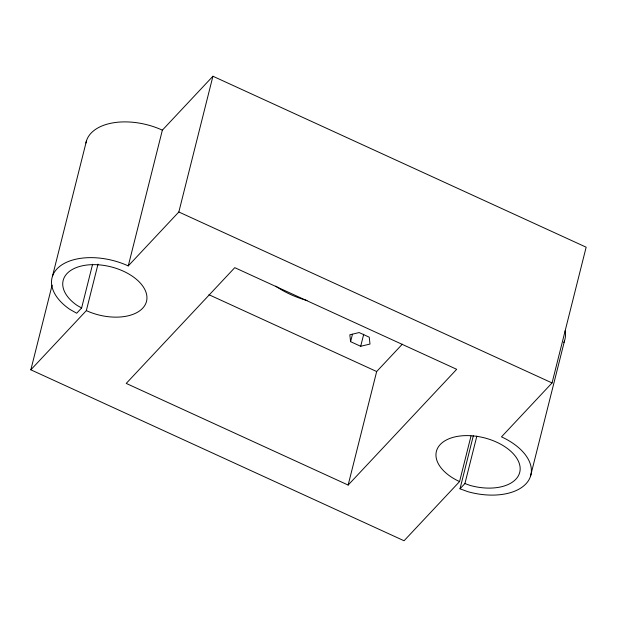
<?xml version="1.0" encoding="UTF-8"?>
<svg xmlns="http://www.w3.org/2000/svg" width="617" height="617" viewBox="0 0 617 617"><rect width="100%" height="100%" fill="white"/><g stroke="black" fill="none" stroke-linecap="round" stroke-linejoin="round"><path stroke-width="0.93" d="M52.491 276.161L86.588 140.414M471.01 436.018L459.565 481.584L404.073 540.762L30.85 369.807L52.106 285.193M473.316 435.81L460.004 488.803L467.833 491.672A54.419 31.452 14.1 0 0 528.622 480.35A54.419 31.452 14.1 0 0 501.49 436.867L552.053 382.941L586.15 247.193L212.927 76.238L178.83 211.986L128.267 265.904A54.419 31.452 14.1 0 0 60.397 265.873A54.419 31.452 14.1 0 0 69.806 309.348L76.693 313.228L81.621 307.968L92.596 264.269M30.85 369.807L86.341 310.621L98.018 264.13M128.267 265.904L162.364 130.156L212.927 76.238M350.603 341.671L349.831 334.8L359.14 332.555L369.228 337.175L369.999 344.047L360.69 346.291L350.603 341.671L352.461 334.26M360.69 346.291L363.714 334.252M348.15 485.062L456.688 369.313L234.768 267.662L126.23 383.412L348.15 485.062L376.671 371.534L402.323 344.178M460.004 488.803L464.933 483.543L476.848 436.126M530.412 476.586L564.509 340.839M464.933 483.543L469.984 485.394A42.966 24.827 14.1 0 0 518.928 462.449A42.966 24.827 14.1 0 0 451.598 437.815A42.966 24.827 14.1 0 0 459.565 481.584M178.83 211.986L552.053 382.941M208.916 294.702L376.671 371.534M81.621 307.968L77.179 305.469A42.966 24.827 14.1 0 1 87.753 264.94A42.966 24.827 14.1 0 1 146.939 298.258A42.966 24.827 14.1 0 1 86.341 310.621M307.042 300.51A68.742 39.727 14.1 0 1 275.714 286.157M85.902 143.059A54.419 31.452 14.1 0 1 162.364 130.156M565.11 330.913A54.419 31.452 14.1 0 1 563.83 342.535"/></g></svg>
